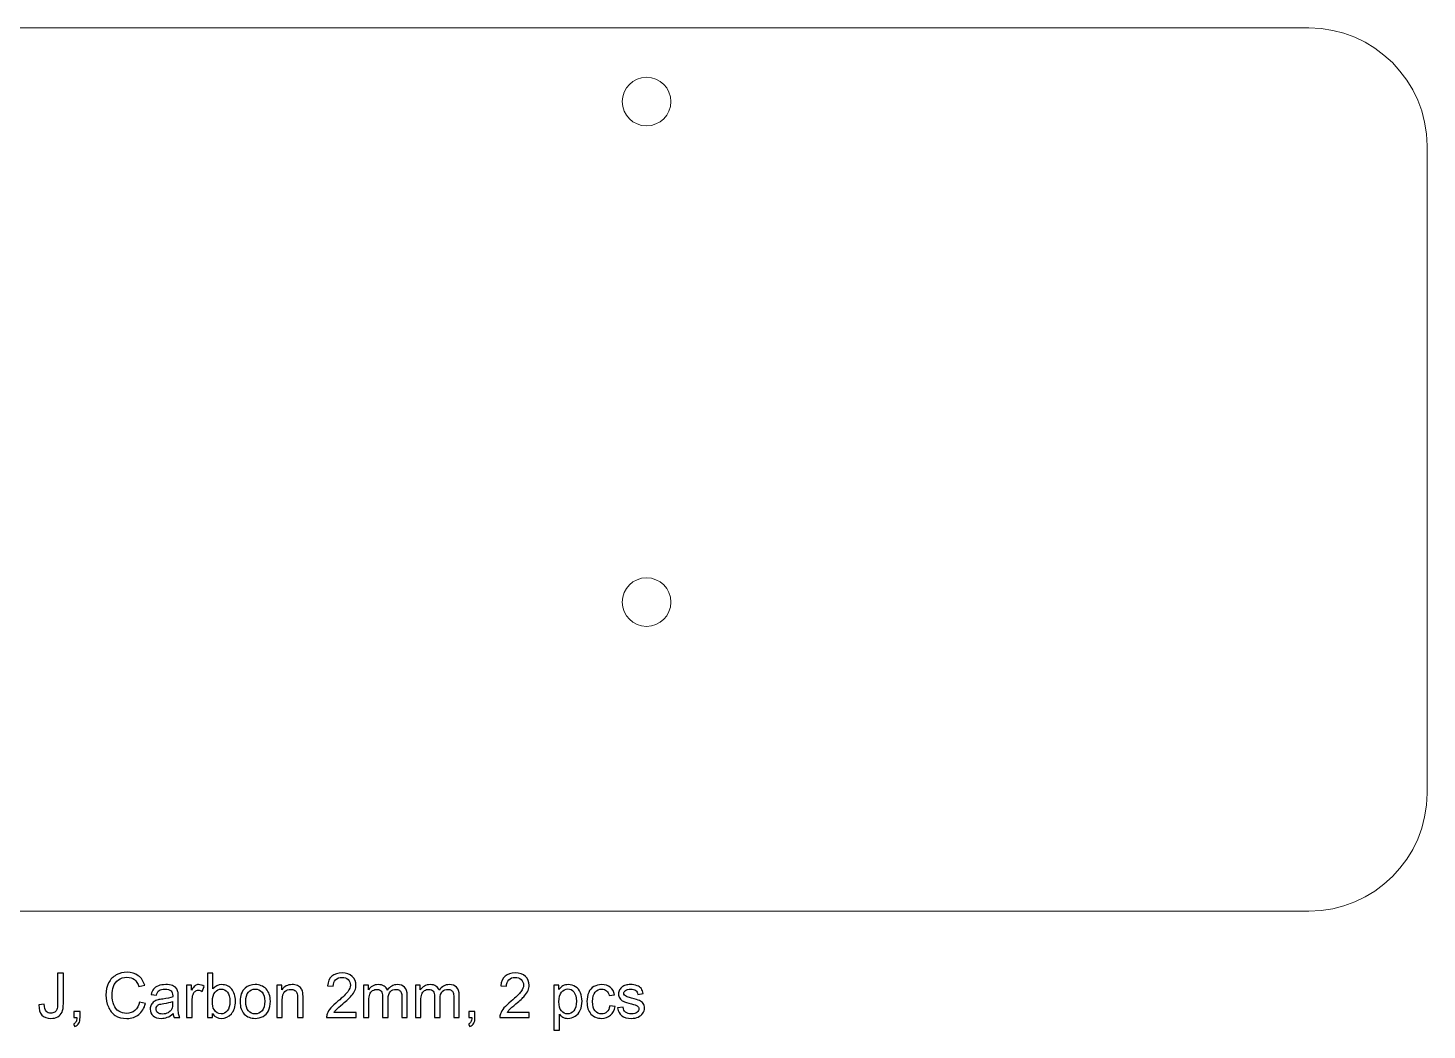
# Model space of a CAD drawing. Header units: millimetres. Extents: x -202 to 204, y -252 to 284.
# Drawn here: x 108.5 to 203.5, y 23.8 to 91.9 of the extents above; entities that cross this region are included whole.
import ezdxf

# ---------------------------------------------------------------- set-up
doc = ezdxf.new("R2010")
doc.units = ezdxf.units.MM
doc.header["$MEASUREMENT"] = 0
doc.layers.add('Layer 1', color=7, linetype='Continuous')

msp = doc.modelspace()

# ---------------------------------------------------------------- linework, layer by layer
at = {"layer": 'Layer 1', "color": 254, "lineweight": 20}
for points, knots in [([(23.5354, 39.8894), (23.5354, 39.8894), (23.5354, 83.8595), (23.5354, 83.8595), (23.5354, 83.8595), (23.5354, 88.2677), (27.142, 91.8745), (31.5504, 91.8745), (31.5504, 91.8745), (31.5504, 91.8745), (195.5204, 91.8745), (195.5204, 91.8745), (195.5204, 91.8745), (199.9288, 91.8745), (203.5354, 88.2677), (203.5354, 83.8595), (203.5354, 83.8595), (203.5354, 83.8595), (203.5354, 39.8894), (203.5354, 39.8894), (203.5354, 39.8894), (203.5354, 35.4812), (199.9288, 31.8745), (195.5204, 31.8745), (195.5204, 31.8745), (195.5204, 31.8745), (31.5504, 31.8745), (31.5504, 31.8745), (31.5504, 31.8745), (27.142, 31.8745), (23.5354, 35.4812), (23.5354, 39.8894)], [0, 0, 0, 0, 0.1111111, 0.1111111, 0.1111111, 0.1111111, 0.2222222, 0.2222222, 0.2222222, 0.2222222, 0.3333333, 0.3333333, 0.3333333, 0.3333333, 0.4444444, 0.4444444, 0.4444444, 0.4444444, 0.5555556, 0.5555556, 0.5555556, 0.5555556, 0.6666667, 0.6666667, 0.6666667, 0.6666667, 0.7777778, 0.7777778, 0.7777778, 0.7777778, 1, 1, 1, 1]), ([(150.5354, 88.5245), (151.4467, 88.5245), (152.1854, 87.7858), (152.1854, 86.8745), (152.1854, 86.8745), (152.1854, 85.9632), (151.4467, 85.2245), (150.5354, 85.2245), (150.5354, 85.2245), (149.6241, 85.2245), (148.8854, 85.9632), (148.8854, 86.8745), (148.8854, 86.8745), (148.8854, 87.7858), (149.6241, 88.5245), (150.5354, 88.5245)], [0, 0, 0, 0, 0.2, 0.2, 0.2, 0.2, 0.4, 0.4, 0.4, 0.4, 0.6, 0.6, 0.6, 0.6, 1, 1, 1, 1]), ([(150.5354, 54.5245), (151.4467, 54.5245), (152.1854, 53.7858), (152.1854, 52.8745), (152.1854, 52.8745), (152.1854, 51.9632), (151.4467, 51.2245), (150.5354, 51.2245), (150.5354, 51.2245), (149.6241, 51.2245), (148.8854, 51.9632), (148.8854, 52.8745), (148.8854, 52.8745), (148.8854, 53.7858), (149.6241, 54.5245), (150.5354, 54.5245)], [0, 0, 0, 0, 0.2, 0.2, 0.2, 0.2, 0.4, 0.4, 0.4, 0.4, 0.6, 0.6, 0.6, 0.6, 1, 1, 1, 1])]:
    msp.add_open_spline(points, degree=3, knots=knots, dxfattribs=at)
at = {"layer": 'Layer 1', "color": 242}
for points, knots in [([(109.2711, 25.5086), (109.2711, 25.5086), (109.633, 25.558), (109.633, 25.558), (109.633, 25.558), (109.6422, 25.3265), (109.6859, 25.1678), (109.7628, 25.0824), (109.7628, 25.0824), (109.8404, 24.997), (109.947, 24.9547), (110.0831, 24.9547), (110.0831, 24.9547), (110.184, 24.9547), (110.2708, 24.9773), (110.3435, 25.0239), (110.3435, 25.0239), (110.4169, 25.0697), (110.467, 25.1325), (110.4945, 25.2115), (110.4945, 25.2115), (110.522, 25.2913), (110.5361, 25.4175), (110.5361, 25.5911), (110.5361, 25.5911), (110.5361, 25.5911), (110.5361, 27.6788), (110.5361, 27.6788), (110.5361, 27.6788), (110.5361, 27.6788), (110.9369, 27.6788), (110.9369, 27.6788), (110.9369, 27.6788), (110.9369, 27.6788), (110.9369, 25.6137), (110.9369, 25.6137), (110.9369, 25.6137), (110.9369, 25.3604), (110.9065, 25.1636), (110.8451, 25.0246), (110.8451, 25.0246), (110.7838, 24.8856), (110.6864, 24.7797), (110.5538, 24.7064), (110.5538, 24.7064), (110.4204, 24.6337), (110.2645, 24.597), (110.0853, 24.597), (110.0853, 24.597), (109.8193, 24.597), (109.6161, 24.6732), (109.4743, 24.8263), (109.4743, 24.8263), (109.3331, 24.9794), (109.2654, 25.2066), (109.2711, 25.5086)], [0, 0, 0, 0, 0.0666667, 0.0666667, 0.0666667, 0.0666667, 0.1333333, 0.1333333, 0.1333333, 0.1333333, 0.2, 0.2, 0.2, 0.2, 0.2666667, 0.2666667, 0.2666667, 0.2666667, 0.3333333, 0.3333333, 0.3333333, 0.3333333, 0.4, 0.4, 0.4, 0.4, 0.4666667, 0.4666667, 0.4666667, 0.4666667, 0.5333333, 0.5333333, 0.5333333, 0.5333333, 0.6, 0.6, 0.6, 0.6, 0.6666667, 0.6666667, 0.6666667, 0.6666667, 0.7333333, 0.7333333, 0.7333333, 0.7333333, 0.8, 0.8, 0.8, 0.8, 0.8666667, 0.8666667, 0.8666667, 0.8666667, 1, 1, 1, 1]), ([(116.1066, 25.7111), (116.1066, 25.7111), (116.508, 25.6095), (116.508, 25.6095), (116.508, 25.6095), (116.4241, 25.2807), (116.2724, 25.0295), (116.0544, 24.8559), (116.0544, 24.8559), (115.8356, 24.6831), (115.5689, 24.597), (115.2529, 24.597), (115.2529, 24.597), (114.9262, 24.597), (114.6609, 24.6633), (114.4563, 24.796), (114.4563, 24.796), (114.2517, 24.9293), (114.0958, 25.1219), (113.9892, 25.3738), (113.9892, 25.3738), (113.8827, 25.6264), (113.8291, 25.8973), (113.8291, 26.1866), (113.8291, 26.1866), (113.8291, 26.502), (113.889, 26.7771), (114.0097, 27.0121), (114.0097, 27.0121), (114.1303, 27.247), (114.3018, 27.4255), (114.5247, 27.5476), (114.5247, 27.5476), (114.747, 27.6697), (114.9918, 27.7303), (115.2592, 27.7303), (115.2592, 27.7303), (115.5626, 27.7303), (115.8173, 27.6534), (116.024, 27.4989), (116.024, 27.4989), (116.2308, 27.3444), (116.3747, 27.1278), (116.4558, 26.8477), (116.4558, 26.8477), (116.4558, 26.8477), (116.0614, 26.7546), (116.0614, 26.7546), (116.0614, 26.7546), (115.9909, 26.9754), (115.8893, 27.1356), (115.7552, 27.2365), (115.7552, 27.2365), (115.6219, 27.3374), (115.4539, 27.3874), (115.2507, 27.3874), (115.2507, 27.3874), (115.0179, 27.3874), (114.8239, 27.3317), (114.6673, 27.2202), (114.6673, 27.2202), (114.5106, 27.108), (114.4006, 26.9585), (114.3378, 26.7701), (114.3378, 26.7701), (114.2743, 26.5824), (114.2425, 26.3884), (114.2425, 26.1887), (114.2425, 26.1887), (114.2425, 25.9305), (114.2799, 25.7061), (114.3547, 25.5135), (114.3547, 25.5135), (114.4302, 25.3216), (114.5466, 25.1777), (114.7054, 25.0824), (114.7054, 25.0824), (114.8641, 24.9872), (115.0356, 24.9399), (115.2204, 24.9399), (115.2204, 24.9399), (115.4448, 24.9399), (115.6346, 25.0048), (115.7905, 25.1339), (115.7905, 25.1339), (115.9464, 25.2637), (116.0515, 25.4564), (116.1066, 25.7111)], [0, 0, 0, 0, 0.0434783, 0.0434783, 0.0434783, 0.0434783, 0.0869565, 0.0869565, 0.0869565, 0.0869565, 0.1304348, 0.1304348, 0.1304348, 0.1304348, 0.173913, 0.173913, 0.173913, 0.173913, 0.2173913, 0.2173913, 0.2173913, 0.2173913, 0.2608696, 0.2608696, 0.2608696, 0.2608696, 0.3043478, 0.3043478, 0.3043478, 0.3043478, 0.3478261, 0.3478261, 0.3478261, 0.3478261, 0.3913043, 0.3913043, 0.3913043, 0.3913043, 0.4347826, 0.4347826, 0.4347826, 0.4347826, 0.4782609, 0.4782609, 0.4782609, 0.4782609, 0.5217391, 0.5217391, 0.5217391, 0.5217391, 0.5652174, 0.5652174, 0.5652174, 0.5652174, 0.6086957, 0.6086957, 0.6086957, 0.6086957, 0.6521739, 0.6521739, 0.6521739, 0.6521739, 0.6956522, 0.6956522, 0.6956522, 0.6956522, 0.7391304, 0.7391304, 0.7391304, 0.7391304, 0.7826087, 0.7826087, 0.7826087, 0.7826087, 0.826087, 0.826087, 0.826087, 0.826087, 0.8695652, 0.8695652, 0.8695652, 0.8695652, 0.9130435, 0.9130435, 0.9130435, 0.9130435, 1, 1, 1, 1]), ([(121.0616, 24.6485), (121.0616, 24.6485), (120.7166, 24.6485), (120.7166, 24.6485), (120.7166, 24.6485), (120.7166, 24.6485), (120.7166, 27.6788), (120.7166, 27.6788), (120.7166, 27.6788), (120.7166, 27.6788), (121.0884, 27.6788), (121.0884, 27.6788), (121.0884, 27.6788), (121.0884, 27.6788), (121.0884, 26.5979), (121.0884, 26.5979), (121.0884, 26.5979), (121.2457, 26.7948), (121.4461, 26.8936), (121.6895, 26.8936), (121.6895, 26.8936), (121.825, 26.8936), (121.9527, 26.866), (122.0734, 26.8117), (122.0734, 26.8117), (122.194, 26.7574), (122.2928, 26.6805), (122.3711, 26.5824), (122.3711, 26.5824), (122.4487, 26.4836), (122.5101, 26.3651), (122.5538, 26.2254), (122.5538, 26.2254), (122.5983, 26.0864), (122.6202, 25.9375), (122.6202, 25.7795), (122.6202, 25.7795), (122.6202, 25.4027), (122.527, 25.112), (122.3408, 24.9067), (122.3408, 24.9067), (122.1552, 24.7014), (121.9315, 24.5991), (121.6712, 24.5991), (121.6712, 24.5991), (121.4123, 24.5991), (121.2091, 24.7071), (121.0616, 24.9237), (121.0616, 24.9237), (121.0616, 24.9237), (121.0616, 24.6485), (121.0616, 24.6485)], [0, 0, 0, 0, 0.0714286, 0.0714286, 0.0714286, 0.0714286, 0.1428571, 0.1428571, 0.1428571, 0.1428571, 0.2142857, 0.2142857, 0.2142857, 0.2142857, 0.2857143, 0.2857143, 0.2857143, 0.2857143, 0.3571429, 0.3571429, 0.3571429, 0.3571429, 0.4285714, 0.4285714, 0.4285714, 0.4285714, 0.5, 0.5, 0.5, 0.5, 0.5714286, 0.5714286, 0.5714286, 0.5714286, 0.6428571, 0.6428571, 0.6428571, 0.6428571, 0.7142857, 0.7142857, 0.7142857, 0.7142857, 0.7857143, 0.7857143, 0.7857143, 0.7857143, 0.8571429, 0.8571429, 0.8571429, 0.8571429, 1, 1, 1, 1]), ([(130.8102, 25.0062), (130.8102, 25.0062), (130.8102, 24.6485), (130.8102, 24.6485), (130.8102, 24.6485), (130.8102, 24.6485), (128.8071, 24.6485), (128.8071, 24.6485), (128.8071, 24.6485), (128.8043, 24.7381), (128.8184, 24.8242), (128.8501, 24.9067), (128.8501, 24.9067), (128.9009, 25.0436), (128.9828, 25.1777), (129.095, 25.3103), (129.095, 25.3103), (129.2079, 25.4422), (129.3701, 25.5953), (129.5818, 25.7689), (129.5818, 25.7689), (129.9113, 26.0391), (130.1342, 26.2529), (130.25, 26.411), (130.25, 26.411), (130.3657, 26.5683), (130.4235, 26.7179), (130.4235, 26.8583), (130.4235, 26.8583), (130.4235, 27.0057), (130.3706, 27.1299), (130.2655, 27.2315), (130.2655, 27.2315), (130.1596, 27.3324), (130.0221, 27.3832), (129.8527, 27.3832), (129.8527, 27.3832), (129.6735, 27.3832), (129.5303, 27.3296), (129.4231, 27.2216), (129.4231, 27.2216), (129.3151, 27.1144), (129.2608, 26.9655), (129.2594, 26.7757), (129.2594, 26.7757), (129.2594, 26.7757), (128.877, 26.8145), (128.877, 26.8145), (128.877, 26.8145), (128.9031, 27.1003), (129.0018, 27.3176), (129.1726, 27.4672), (129.1726, 27.4672), (129.3433, 27.6167), (129.5733, 27.6915), (129.8612, 27.6915), (129.8612, 27.6915), (130.1519, 27.6915), (130.3819, 27.6104), (130.5512, 27.4495), (130.5512, 27.4495), (130.7213, 27.288), (130.8059, 27.0883), (130.8059, 26.8498), (130.8059, 26.8498), (130.8059, 26.7285), (130.7812, 26.6092), (130.7311, 26.4921), (130.7311, 26.4921), (130.6818, 26.375), (130.5992, 26.2515), (130.4842, 26.1224), (130.4842, 26.1224), (130.3692, 25.9926), (130.178, 25.8148), (129.9106, 25.589), (129.9106, 25.589), (129.6876, 25.4013), (129.5444, 25.2743), (129.4809, 25.2073), (129.4809, 25.2073), (129.4174, 25.141), (129.3652, 25.0739), (129.3236, 25.0062), (129.3236, 25.0062), (129.3236, 25.0062), (130.8102, 25.0062), (130.8102, 25.0062)], [0, 0, 0, 0, 0.0434783, 0.0434783, 0.0434783, 0.0434783, 0.0869565, 0.0869565, 0.0869565, 0.0869565, 0.1304348, 0.1304348, 0.1304348, 0.1304348, 0.173913, 0.173913, 0.173913, 0.173913, 0.2173913, 0.2173913, 0.2173913, 0.2173913, 0.2608696, 0.2608696, 0.2608696, 0.2608696, 0.3043478, 0.3043478, 0.3043478, 0.3043478, 0.3478261, 0.3478261, 0.3478261, 0.3478261, 0.3913043, 0.3913043, 0.3913043, 0.3913043, 0.4347826, 0.4347826, 0.4347826, 0.4347826, 0.4782609, 0.4782609, 0.4782609, 0.4782609, 0.5217391, 0.5217391, 0.5217391, 0.5217391, 0.5652174, 0.5652174, 0.5652174, 0.5652174, 0.6086957, 0.6086957, 0.6086957, 0.6086957, 0.6521739, 0.6521739, 0.6521739, 0.6521739, 0.6956522, 0.6956522, 0.6956522, 0.6956522, 0.7391304, 0.7391304, 0.7391304, 0.7391304, 0.7826087, 0.7826087, 0.7826087, 0.7826087, 0.826087, 0.826087, 0.826087, 0.826087, 0.8695652, 0.8695652, 0.8695652, 0.8695652, 0.9130435, 0.9130435, 0.9130435, 0.9130435, 1, 1, 1, 1]), ([(142.5696, 25.0062), (142.5696, 25.0062), (142.5696, 24.6485), (142.5696, 24.6485), (142.5696, 24.6485), (142.5696, 24.6485), (140.5665, 24.6485), (140.5665, 24.6485), (140.5665, 24.6485), (140.5637, 24.7381), (140.5778, 24.8242), (140.6095, 24.9067), (140.6095, 24.9067), (140.6603, 25.0436), (140.7422, 25.1777), (140.8544, 25.3103), (140.8544, 25.3103), (140.9673, 25.4422), (141.1295, 25.5953), (141.3412, 25.7689), (141.3412, 25.7689), (141.6707, 26.0391), (141.8936, 26.2529), (142.0094, 26.411), (142.0094, 26.411), (142.1251, 26.5683), (142.1829, 26.7179), (142.1829, 26.8583), (142.1829, 26.8583), (142.1829, 27.0057), (142.13, 27.1299), (142.0249, 27.2315), (142.0249, 27.2315), (141.919, 27.3324), (141.7815, 27.3832), (141.6121, 27.3832), (141.6121, 27.3832), (141.4329, 27.3832), (141.2897, 27.3296), (141.1825, 27.2216), (141.1825, 27.2216), (141.0745, 27.1144), (141.0202, 26.9655), (141.0188, 26.7757), (141.0188, 26.7757), (141.0188, 26.7757), (140.6364, 26.8145), (140.6364, 26.8145), (140.6364, 26.8145), (140.6625, 27.1003), (140.7612, 27.3176), (140.932, 27.4672), (140.932, 27.4672), (141.1027, 27.6167), (141.3327, 27.6915), (141.6206, 27.6915), (141.6206, 27.6915), (141.9113, 27.6915), (142.1413, 27.6104), (142.3106, 27.4495), (142.3106, 27.4495), (142.4807, 27.288), (142.5653, 27.0883), (142.5653, 26.8498), (142.5653, 26.8498), (142.5653, 26.7285), (142.5406, 26.6092), (142.4905, 26.4921), (142.4905, 26.4921), (142.4412, 26.375), (142.3586, 26.2515), (142.2436, 26.1224), (142.2436, 26.1224), (142.1286, 25.9926), (141.9374, 25.8148), (141.67, 25.589), (141.67, 25.589), (141.447, 25.4013), (141.3038, 25.2743), (141.2403, 25.2073), (141.2403, 25.2073), (141.1768, 25.141), (141.1246, 25.0739), (141.083, 25.0062), (141.083, 25.0062), (141.083, 25.0062), (142.5696, 25.0062), (142.5696, 25.0062)], [0, 0, 0, 0, 0.0434783, 0.0434783, 0.0434783, 0.0434783, 0.0869565, 0.0869565, 0.0869565, 0.0869565, 0.1304348, 0.1304348, 0.1304348, 0.1304348, 0.173913, 0.173913, 0.173913, 0.173913, 0.2173913, 0.2173913, 0.2173913, 0.2173913, 0.2608696, 0.2608696, 0.2608696, 0.2608696, 0.3043478, 0.3043478, 0.3043478, 0.3043478, 0.3478261, 0.3478261, 0.3478261, 0.3478261, 0.3913043, 0.3913043, 0.3913043, 0.3913043, 0.4347826, 0.4347826, 0.4347826, 0.4347826, 0.4782609, 0.4782609, 0.4782609, 0.4782609, 0.5217391, 0.5217391, 0.5217391, 0.5217391, 0.5652174, 0.5652174, 0.5652174, 0.5652174, 0.6086957, 0.6086957, 0.6086957, 0.6086957, 0.6521739, 0.6521739, 0.6521739, 0.6521739, 0.6956522, 0.6956522, 0.6956522, 0.6956522, 0.7391304, 0.7391304, 0.7391304, 0.7391304, 0.7826087, 0.7826087, 0.7826087, 0.7826087, 0.826087, 0.826087, 0.826087, 0.826087, 0.8695652, 0.8695652, 0.8695652, 0.8695652, 0.9130435, 0.9130435, 0.9130435, 0.9130435, 1, 1, 1, 1]), ([(118.3869, 24.9194), (118.2486, 24.8023), (118.1159, 24.7198), (117.9889, 24.6711), (117.9889, 24.6711), (117.8612, 24.6231), (117.7244, 24.5991), (117.5783, 24.5991), (117.5783, 24.5991), (117.337, 24.5991), (117.1522, 24.6577), (117.0223, 24.7755), (117.0223, 24.7755), (116.8932, 24.8933), (116.8283, 25.0443), (116.8283, 25.2271), (116.8283, 25.2271), (116.8283, 25.335), (116.8523, 25.4331), (116.9017, 25.522), (116.9017, 25.522), (116.9504, 25.6109), (117.0146, 25.6821), (117.0936, 25.7358), (117.0936, 25.7358), (117.1733, 25.7894), (117.2622, 25.8303), (117.3617, 25.8578), (117.3617, 25.8578), (117.4344, 25.8769), (117.5444, 25.8959), (117.6919, 25.9136), (117.6919, 25.9136), (117.9925, 25.9495), (118.214, 25.9919), (118.3558, 26.042), (118.3558, 26.042), (118.3572, 26.0928), (118.3579, 26.1252), (118.3579, 26.1386), (118.3579, 26.1386), (118.3579, 26.2903), (118.3227, 26.3976), (118.2521, 26.4589), (118.2521, 26.4589), (118.1576, 26.5436), (118.0157, 26.5852), (117.8288, 26.5852), (117.8288, 26.5852), (117.6538, 26.5852), (117.5247, 26.5549), (117.4407, 26.4935), (117.4407, 26.4935), (117.3575, 26.4321), (117.2961, 26.3235), (117.2559, 26.1675), (117.2559, 26.1675), (117.2559, 26.1675), (116.8925, 26.2176), (116.8925, 26.2176), (116.8925, 26.2176), (116.9257, 26.3729), (116.98, 26.4992), (117.0555, 26.5944), (117.0555, 26.5944), (117.131, 26.6904), (117.2411, 26.7644), (117.3843, 26.8159), (117.3843, 26.8159), (117.5275, 26.8675), (117.6933, 26.8936), (117.8824, 26.8936), (117.8824, 26.8936), (118.0701, 26.8936), (118.2218, 26.871), (118.3389, 26.8272), (118.3389, 26.8272), (118.456, 26.7828), (118.5421, 26.7278), (118.5978, 26.6607), (118.5978, 26.6607), (118.6529, 26.5937), (118.691, 26.5097), (118.7135, 26.4074), (118.7135, 26.4074), (118.7255, 26.3439), (118.7319, 26.2296), (118.7319, 26.0645), (118.7319, 26.0645), (118.7319, 26.0645), (118.7319, 25.5685), (118.7319, 25.5685), (118.7319, 25.5685), (118.7319, 25.2221), (118.7396, 25.0034), (118.7559, 24.9124), (118.7559, 24.9124), (118.7714, 24.8207), (118.8031, 24.7325), (118.8497, 24.6485), (118.8497, 24.6485), (118.8497, 24.6485), (118.4609, 24.6485), (118.4609, 24.6485), (118.4609, 24.6485), (118.4228, 24.7254), (118.3974, 24.8157), (118.3869, 24.9194)], [0, 0, 0, 0, 0.0357143, 0.0357143, 0.0357143, 0.0357143, 0.0714286, 0.0714286, 0.0714286, 0.0714286, 0.1071429, 0.1071429, 0.1071429, 0.1071429, 0.1428571, 0.1428571, 0.1428571, 0.1428571, 0.1785714, 0.1785714, 0.1785714, 0.1785714, 0.2142857, 0.2142857, 0.2142857, 0.2142857, 0.25, 0.25, 0.25, 0.25, 0.2857143, 0.2857143, 0.2857143, 0.2857143, 0.3214286, 0.3214286, 0.3214286, 0.3214286, 0.3571429, 0.3571429, 0.3571429, 0.3571429, 0.3928571, 0.3928571, 0.3928571, 0.3928571, 0.4285714, 0.4285714, 0.4285714, 0.4285714, 0.4642857, 0.4642857, 0.4642857, 0.4642857, 0.5, 0.5, 0.5, 0.5, 0.5357143, 0.5357143, 0.5357143, 0.5357143, 0.5714286, 0.5714286, 0.5714286, 0.5714286, 0.6071429, 0.6071429, 0.6071429, 0.6071429, 0.6428571, 0.6428571, 0.6428571, 0.6428571, 0.6785714, 0.6785714, 0.6785714, 0.6785714, 0.7142857, 0.7142857, 0.7142857, 0.7142857, 0.75, 0.75, 0.75, 0.75, 0.7857143, 0.7857143, 0.7857143, 0.7857143, 0.8214286, 0.8214286, 0.8214286, 0.8214286, 0.8571429, 0.8571429, 0.8571429, 0.8571429, 0.8928571, 0.8928571, 0.8928571, 0.8928571, 0.9285714, 0.9285714, 0.9285714, 0.9285714, 1, 1, 1, 1]), ([(119.3048, 24.6485), (119.3048, 24.6485), (119.3048, 26.8435), (119.3048, 26.8435), (119.3048, 26.8435), (119.3048, 26.8435), (119.6392, 26.8435), (119.6392, 26.8435), (119.6392, 26.8435), (119.6392, 26.8435), (119.6392, 26.5112), (119.6392, 26.5112), (119.6392, 26.5112), (119.7246, 26.6664), (119.8036, 26.7694), (119.8763, 26.8188), (119.8763, 26.8188), (119.9482, 26.8682), (120.028, 26.8936), (120.1147, 26.8936), (120.1147, 26.8936), (120.2403, 26.8936), (120.3673, 26.8533), (120.4971, 26.7736), (120.4971, 26.7736), (120.4971, 26.7736), (120.3687, 26.4279), (120.3687, 26.4279), (120.3687, 26.4279), (120.2784, 26.4822), (120.1874, 26.509), (120.0964, 26.509), (120.0964, 26.509), (120.0145, 26.509), (119.9419, 26.4843), (119.877, 26.4357), (119.877, 26.4357), (119.8121, 26.3863), (119.7662, 26.3185), (119.7387, 26.2318), (119.7387, 26.2318), (119.6971, 26.0998), (119.6766, 25.9552), (119.6766, 25.7978), (119.6766, 25.7978), (119.6766, 25.7978), (119.6766, 24.6485), (119.6766, 24.6485), (119.6766, 24.6485), (119.6766, 24.6485), (119.3048, 24.6485), (119.3048, 24.6485)], [0, 0, 0, 0, 0.0714286, 0.0714286, 0.0714286, 0.0714286, 0.1428571, 0.1428571, 0.1428571, 0.1428571, 0.2142857, 0.2142857, 0.2142857, 0.2142857, 0.2857143, 0.2857143, 0.2857143, 0.2857143, 0.3571429, 0.3571429, 0.3571429, 0.3571429, 0.4285714, 0.4285714, 0.4285714, 0.4285714, 0.5, 0.5, 0.5, 0.5, 0.5714286, 0.5714286, 0.5714286, 0.5714286, 0.6428571, 0.6428571, 0.6428571, 0.6428571, 0.7142857, 0.7142857, 0.7142857, 0.7142857, 0.7857143, 0.7857143, 0.7857143, 0.7857143, 0.8571429, 0.8571429, 0.8571429, 0.8571429, 1, 1, 1, 1]), ([(122.9341, 25.7463), (122.9341, 26.1527), (123.047, 26.454), (123.2735, 26.6494), (123.2735, 26.6494), (123.4619, 26.8117), (123.6919, 26.8936), (123.9635, 26.8936), (123.9635, 26.8936), (124.2655, 26.8936), (124.5124, 26.7948), (124.7036, 26.5965), (124.7036, 26.5965), (124.8955, 26.399), (124.9908, 26.1259), (124.9908, 25.7774), (124.9908, 25.7774), (124.9908, 25.4945), (124.9484, 25.2722), (124.8638, 25.1106), (124.8638, 25.1106), (124.7791, 24.9484), (124.6556, 24.8228), (124.4941, 24.7332), (124.4941, 24.7332), (124.3318, 24.6436), (124.1554, 24.5991), (123.9635, 24.5991), (123.9635, 24.5991), (123.6566, 24.5991), (123.4082, 24.6972), (123.2184, 24.8947), (123.2184, 24.8947), (123.0286, 25.0916), (122.9341, 25.3752), (122.9341, 25.7463)], [0, 0, 0, 0, 0.1, 0.1, 0.1, 0.1, 0.2, 0.2, 0.2, 0.2, 0.3, 0.3, 0.3, 0.3, 0.4, 0.4, 0.4, 0.4, 0.5, 0.5, 0.5, 0.5, 0.6, 0.6, 0.6, 0.6, 0.7, 0.7, 0.7, 0.7, 0.8, 0.8, 0.8, 0.8, 1, 1, 1, 1]), ([(125.4275, 24.6485), (125.4275, 24.6485), (125.4275, 26.8435), (125.4275, 26.8435), (125.4275, 26.8435), (125.4275, 26.8435), (125.7619, 26.8435), (125.7619, 26.8435), (125.7619, 26.8435), (125.7619, 26.8435), (125.7619, 26.5316), (125.7619, 26.5316), (125.7619, 26.5316), (125.9235, 26.7729), (126.1563, 26.8936), (126.4604, 26.8936), (126.4604, 26.8936), (126.5931, 26.8936), (126.7144, 26.8696), (126.8252, 26.8223), (126.8252, 26.8223), (126.9367, 26.7743), (127.0192, 26.7122), (127.0743, 26.6346), (127.0743, 26.6346), (127.13, 26.5577), (127.1681, 26.466), (127.1907, 26.3602), (127.1907, 26.3602), (127.2041, 26.291), (127.2111, 26.1704), (127.2111, 25.9982), (127.2111, 25.9982), (127.2111, 25.9982), (127.2111, 24.6485), (127.2111, 24.6485), (127.2111, 24.6485), (127.2111, 24.6485), (126.8386, 24.6485), (126.8386, 24.6485), (126.8386, 24.6485), (126.8386, 24.6485), (126.8386, 25.9841), (126.8386, 25.9841), (126.8386, 25.9841), (126.8386, 26.1351), (126.8245, 26.2487), (126.7956, 26.3242), (126.7956, 26.3242), (126.7666, 26.399), (126.7151, 26.4589), (126.6417, 26.5034), (126.6417, 26.5034), (126.5677, 26.5485), (126.4816, 26.5711), (126.3821, 26.5711), (126.3821, 26.5711), (126.2234, 26.5711), (126.0872, 26.5203), (125.9715, 26.4201), (125.9715, 26.4201), (125.8565, 26.3192), (125.7993, 26.1287), (125.7993, 25.8472), (125.7993, 25.8472), (125.7993, 25.8472), (125.7993, 24.6485), (125.7993, 24.6485), (125.7993, 24.6485), (125.7993, 24.6485), (125.4275, 24.6485), (125.4275, 24.6485)], [0, 0, 0, 0, 0.0526316, 0.0526316, 0.0526316, 0.0526316, 0.1052632, 0.1052632, 0.1052632, 0.1052632, 0.1578947, 0.1578947, 0.1578947, 0.1578947, 0.2105263, 0.2105263, 0.2105263, 0.2105263, 0.2631579, 0.2631579, 0.2631579, 0.2631579, 0.3157895, 0.3157895, 0.3157895, 0.3157895, 0.3684211, 0.3684211, 0.3684211, 0.3684211, 0.4210526, 0.4210526, 0.4210526, 0.4210526, 0.4736842, 0.4736842, 0.4736842, 0.4736842, 0.5263158, 0.5263158, 0.5263158, 0.5263158, 0.5789474, 0.5789474, 0.5789474, 0.5789474, 0.6315789, 0.6315789, 0.6315789, 0.6315789, 0.6842105, 0.6842105, 0.6842105, 0.6842105, 0.7368421, 0.7368421, 0.7368421, 0.7368421, 0.7894737, 0.7894737, 0.7894737, 0.7894737, 0.8421053, 0.8421053, 0.8421053, 0.8421053, 0.8947368, 0.8947368, 0.8947368, 0.8947368, 1, 1, 1, 1]), ([(131.3125, 24.6485), (131.3125, 24.6485), (131.3125, 26.8435), (131.3125, 26.8435), (131.3125, 26.8435), (131.3125, 26.8435), (131.6448, 26.8435), (131.6448, 26.8435), (131.6448, 26.8435), (131.6448, 26.8435), (131.6448, 26.5358), (131.6448, 26.5358), (131.6448, 26.5358), (131.714, 26.6431), (131.8057, 26.7299), (131.92, 26.7948), (131.92, 26.7948), (132.0343, 26.8604), (132.1648, 26.8936), (132.3109, 26.8936), (132.3109, 26.8936), (132.4731, 26.8936), (132.6065, 26.8597), (132.7102, 26.792), (132.7102, 26.792), (132.8146, 26.7242), (132.888, 26.6304), (132.9303, 26.509), (132.9303, 26.509), (133.1046, 26.7652), (133.3304, 26.8936), (133.6084, 26.8936), (133.6084, 26.8936), (133.8264, 26.8936), (133.9936, 26.8329), (134.1107, 26.7122), (134.1107, 26.7122), (134.2278, 26.5916), (134.2864, 26.406), (134.2864, 26.1556), (134.2864, 26.1556), (134.2864, 26.1556), (134.2864, 24.6485), (134.2864, 24.6485), (134.2864, 24.6485), (134.2864, 24.6485), (133.9167, 24.6485), (133.9167, 24.6485), (133.9167, 24.6485), (133.9167, 24.6485), (133.9167, 26.0314), (133.9167, 26.0314), (133.9167, 26.0314), (133.9167, 26.1802), (133.9047, 26.2875), (133.8807, 26.3531), (133.8807, 26.3531), (133.856, 26.418), (133.8123, 26.4709), (133.7495, 26.5112), (133.7495, 26.5112), (133.686, 26.5507), (133.6112, 26.5711), (133.5258, 26.5711), (133.5258, 26.5711), (133.3713, 26.5711), (133.2436, 26.5196), (133.1413, 26.4166), (133.1413, 26.4166), (133.0397, 26.3143), (132.9882, 26.1499), (132.9882, 25.9241), (132.9882, 25.9241), (132.9882, 25.9241), (132.9882, 24.6485), (132.9882, 24.6485), (132.9882, 24.6485), (132.9882, 24.6485), (132.6164, 24.6485), (132.6164, 24.6485), (132.6164, 24.6485), (132.6164, 24.6485), (132.6164, 26.0744), (132.6164, 26.0744), (132.6164, 26.0744), (132.6164, 26.2402), (132.586, 26.3644), (132.5253, 26.4469), (132.5253, 26.4469), (132.4647, 26.5295), (132.3659, 26.5711), (132.2276, 26.5711), (132.2276, 26.5711), (132.1232, 26.5711), (132.0265, 26.5436), (131.9376, 26.4879), (131.9376, 26.4879), (131.8487, 26.4328), (131.7838, 26.3524), (131.7443, 26.2466), (131.7443, 26.2466), (131.7041, 26.14), (131.6843, 25.9869), (131.6843, 25.7873), (131.6843, 25.7873), (131.6843, 25.7873), (131.6843, 24.6485), (131.6843, 24.6485), (131.6843, 24.6485), (131.6843, 24.6485), (131.3125, 24.6485), (131.3125, 24.6485)], [0, 0, 0, 0, 0.0344828, 0.0344828, 0.0344828, 0.0344828, 0.0689655, 0.0689655, 0.0689655, 0.0689655, 0.1034483, 0.1034483, 0.1034483, 0.1034483, 0.137931, 0.137931, 0.137931, 0.137931, 0.1724138, 0.1724138, 0.1724138, 0.1724138, 0.2068966, 0.2068966, 0.2068966, 0.2068966, 0.2413793, 0.2413793, 0.2413793, 0.2413793, 0.2758621, 0.2758621, 0.2758621, 0.2758621, 0.3103448, 0.3103448, 0.3103448, 0.3103448, 0.3448276, 0.3448276, 0.3448276, 0.3448276, 0.3793103, 0.3793103, 0.3793103, 0.3793103, 0.4137931, 0.4137931, 0.4137931, 0.4137931, 0.4482759, 0.4482759, 0.4482759, 0.4482759, 0.4827586, 0.4827586, 0.4827586, 0.4827586, 0.5172414, 0.5172414, 0.5172414, 0.5172414, 0.5517241, 0.5517241, 0.5517241, 0.5517241, 0.5862069, 0.5862069, 0.5862069, 0.5862069, 0.6206897, 0.6206897, 0.6206897, 0.6206897, 0.6551724, 0.6551724, 0.6551724, 0.6551724, 0.6896552, 0.6896552, 0.6896552, 0.6896552, 0.7241379, 0.7241379, 0.7241379, 0.7241379, 0.7586207, 0.7586207, 0.7586207, 0.7586207, 0.7931034, 0.7931034, 0.7931034, 0.7931034, 0.8275862, 0.8275862, 0.8275862, 0.8275862, 0.862069, 0.862069, 0.862069, 0.862069, 0.8965517, 0.8965517, 0.8965517, 0.8965517, 0.9310345, 0.9310345, 0.9310345, 0.9310345, 1, 1, 1, 1]), ([(134.8388, 24.6485), (134.8388, 24.6485), (134.8388, 26.8435), (134.8388, 26.8435), (134.8388, 26.8435), (134.8388, 26.8435), (135.1711, 26.8435), (135.1711, 26.8435), (135.1711, 26.8435), (135.1711, 26.8435), (135.1711, 26.5358), (135.1711, 26.5358), (135.1711, 26.5358), (135.2403, 26.6431), (135.332, 26.7299), (135.4463, 26.7948), (135.4463, 26.7948), (135.5606, 26.8604), (135.6911, 26.8936), (135.8372, 26.8936), (135.8372, 26.8936), (135.9994, 26.8936), (136.1328, 26.8597), (136.2365, 26.792), (136.2365, 26.792), (136.3409, 26.7242), (136.4143, 26.6304), (136.4566, 26.509), (136.4566, 26.509), (136.6309, 26.7652), (136.8567, 26.8936), (137.1347, 26.8936), (137.1347, 26.8936), (137.3527, 26.8936), (137.5199, 26.8329), (137.637, 26.7122), (137.637, 26.7122), (137.7541, 26.5916), (137.8127, 26.406), (137.8127, 26.1556), (137.8127, 26.1556), (137.8127, 26.1556), (137.8127, 24.6485), (137.8127, 24.6485), (137.8127, 24.6485), (137.8127, 24.6485), (137.443, 24.6485), (137.443, 24.6485), (137.443, 24.6485), (137.443, 24.6485), (137.443, 26.0314), (137.443, 26.0314), (137.443, 26.0314), (137.443, 26.1802), (137.431, 26.2875), (137.407, 26.3531), (137.407, 26.3531), (137.3823, 26.418), (137.3386, 26.4709), (137.2758, 26.5112), (137.2758, 26.5112), (137.2123, 26.5507), (137.1375, 26.5711), (137.0521, 26.5711), (137.0521, 26.5711), (136.8976, 26.5711), (136.7699, 26.5196), (136.6676, 26.4166), (136.6676, 26.4166), (136.566, 26.3143), (136.5145, 26.1499), (136.5145, 25.9241), (136.5145, 25.9241), (136.5145, 25.9241), (136.5145, 24.6485), (136.5145, 24.6485), (136.5145, 24.6485), (136.5145, 24.6485), (136.1427, 24.6485), (136.1427, 24.6485), (136.1427, 24.6485), (136.1427, 24.6485), (136.1427, 26.0744), (136.1427, 26.0744), (136.1427, 26.0744), (136.1427, 26.2402), (136.1123, 26.3644), (136.0516, 26.4469), (136.0516, 26.4469), (135.991, 26.5295), (135.8922, 26.5711), (135.7539, 26.5711), (135.7539, 26.5711), (135.6495, 26.5711), (135.5528, 26.5436), (135.4639, 26.4879), (135.4639, 26.4879), (135.375, 26.4328), (135.3101, 26.3524), (135.2706, 26.2466), (135.2706, 26.2466), (135.2304, 26.14), (135.2106, 25.9869), (135.2106, 25.7873), (135.2106, 25.7873), (135.2106, 25.7873), (135.2106, 24.6485), (135.2106, 24.6485), (135.2106, 24.6485), (135.2106, 24.6485), (134.8388, 24.6485), (134.8388, 24.6485)], [0, 0, 0, 0, 0.0344828, 0.0344828, 0.0344828, 0.0344828, 0.0689655, 0.0689655, 0.0689655, 0.0689655, 0.1034483, 0.1034483, 0.1034483, 0.1034483, 0.137931, 0.137931, 0.137931, 0.137931, 0.1724138, 0.1724138, 0.1724138, 0.1724138, 0.2068966, 0.2068966, 0.2068966, 0.2068966, 0.2413793, 0.2413793, 0.2413793, 0.2413793, 0.2758621, 0.2758621, 0.2758621, 0.2758621, 0.3103448, 0.3103448, 0.3103448, 0.3103448, 0.3448276, 0.3448276, 0.3448276, 0.3448276, 0.3793103, 0.3793103, 0.3793103, 0.3793103, 0.4137931, 0.4137931, 0.4137931, 0.4137931, 0.4482759, 0.4482759, 0.4482759, 0.4482759, 0.4827586, 0.4827586, 0.4827586, 0.4827586, 0.5172414, 0.5172414, 0.5172414, 0.5172414, 0.5517241, 0.5517241, 0.5517241, 0.5517241, 0.5862069, 0.5862069, 0.5862069, 0.5862069, 0.6206897, 0.6206897, 0.6206897, 0.6206897, 0.6551724, 0.6551724, 0.6551724, 0.6551724, 0.6896552, 0.6896552, 0.6896552, 0.6896552, 0.7241379, 0.7241379, 0.7241379, 0.7241379, 0.7586207, 0.7586207, 0.7586207, 0.7586207, 0.7931034, 0.7931034, 0.7931034, 0.7931034, 0.8275862, 0.8275862, 0.8275862, 0.8275862, 0.862069, 0.862069, 0.862069, 0.862069, 0.8965517, 0.8965517, 0.8965517, 0.8965517, 0.9310345, 0.9310345, 0.9310345, 0.9310345, 1, 1, 1, 1]), ([(144.2481, 23.8075), (144.2481, 23.8075), (144.2481, 26.8435), (144.2481, 26.8435), (144.2481, 26.8435), (144.2481, 26.8435), (144.5868, 26.8435), (144.5868, 26.8435), (144.5868, 26.8435), (144.5868, 26.8435), (144.5868, 26.5584), (144.5868, 26.5584), (144.5868, 26.5584), (144.6665, 26.6699), (144.7568, 26.7539), (144.8577, 26.8096), (144.8577, 26.8096), (144.9579, 26.8653), (145.0799, 26.8936), (145.2232, 26.8936), (145.2232, 26.8936), (145.4108, 26.8936), (145.5759, 26.8449), (145.7192, 26.7489), (145.7192, 26.7489), (145.8631, 26.6523), (145.9711, 26.5161), (146.0437, 26.3404), (146.0437, 26.3404), (146.1171, 26.1647), (146.1538, 25.9721), (146.1538, 25.7626), (146.1538, 25.7626), (146.1538, 25.5382), (146.1136, 25.3357), (146.0324, 25.1558), (146.0324, 25.1558), (145.952, 24.9759), (145.8349, 24.8383), (145.6811, 24.7423), (145.6811, 24.7423), (145.5273, 24.6471), (145.3657, 24.5991), (145.1964, 24.5991), (145.1964, 24.5991), (145.0722, 24.5991), (144.9614, 24.6252), (144.8626, 24.6774), (144.8626, 24.6774), (144.7639, 24.7296), (144.6834, 24.796), (144.6199, 24.8757), (144.6199, 24.8757), (144.6199, 24.8757), (144.6199, 23.8075), (144.6199, 23.8075), (144.6199, 23.8075), (144.6199, 23.8075), (144.2481, 23.8075), (144.2481, 23.8075)], [0, 0, 0, 0, 0.0625, 0.0625, 0.0625, 0.0625, 0.125, 0.125, 0.125, 0.125, 0.1875, 0.1875, 0.1875, 0.1875, 0.25, 0.25, 0.25, 0.25, 0.3125, 0.3125, 0.3125, 0.3125, 0.375, 0.375, 0.375, 0.375, 0.4375, 0.4375, 0.4375, 0.4375, 0.5, 0.5, 0.5, 0.5, 0.5625, 0.5625, 0.5625, 0.5625, 0.625, 0.625, 0.625, 0.625, 0.6875, 0.6875, 0.6875, 0.6875, 0.75, 0.75, 0.75, 0.75, 0.8125, 0.8125, 0.8125, 0.8125, 0.875, 0.875, 0.875, 0.875, 1, 1, 1, 1]), ([(144.5846, 25.7336), (144.5846, 25.4514), (144.6418, 25.2426), (144.7561, 25.1071), (144.7561, 25.1071), (144.8704, 24.9723), (145.0094, 24.9046), (145.1717, 24.9046), (145.1717, 24.9046), (145.3368, 24.9046), (145.4786, 24.9745), (145.5964, 25.1149), (145.5964, 25.1149), (145.7142, 25.2546), (145.7735, 25.4712), (145.7735, 25.7647), (145.7735, 25.7647), (145.7735, 26.0448), (145.7156, 26.2536), (145.6006, 26.3933), (145.6006, 26.3933), (145.4856, 26.5323), (145.3481, 26.6022), (145.1886, 26.6022), (145.1886, 26.6022), (145.0298, 26.6022), (144.8894, 26.5281), (144.7674, 26.3799), (144.7674, 26.3799), (144.6453, 26.2318), (144.5846, 26.0159), (144.5846, 25.7336)], [0, 0, 0, 0, 0.1111111, 0.1111111, 0.1111111, 0.1111111, 0.2222222, 0.2222222, 0.2222222, 0.2222222, 0.3333333, 0.3333333, 0.3333333, 0.3333333, 0.4444444, 0.4444444, 0.4444444, 0.4444444, 0.5555556, 0.5555556, 0.5555556, 0.5555556, 0.6666667, 0.6666667, 0.6666667, 0.6666667, 0.7777778, 0.7777778, 0.7777778, 0.7777778, 1, 1, 1, 1]), ([(148.0348, 25.4528), (148.0348, 25.4528), (148.4002, 25.4048), (148.4002, 25.4048), (148.4002, 25.4048), (148.3607, 25.153), (148.2584, 24.9554), (148.0933, 24.8129), (148.0933, 24.8129), (147.9289, 24.6704), (147.7264, 24.5991), (147.4866, 24.5991), (147.4866, 24.5991), (147.1867, 24.5991), (146.9447, 24.6972), (146.7627, 24.8933), (146.7627, 24.8933), (146.5799, 25.0895), (146.4882, 25.371), (146.4882, 25.7379), (146.4882, 25.7379), (146.4882, 25.9749), (146.5277, 26.1824), (146.606, 26.3602), (146.606, 26.3602), (146.685, 26.538), (146.8043, 26.6713), (146.9652, 26.7602), (146.9652, 26.7602), (147.1253, 26.8491), (147.3003, 26.8936), (147.4887, 26.8936), (147.4887, 26.8936), (147.7271, 26.8936), (147.9226, 26.8329), (148.0736, 26.7122), (148.0736, 26.7122), (148.2253, 26.5916), (148.3226, 26.4208), (148.3657, 26.1986), (148.3657, 26.1986), (148.3657, 26.1986), (148.0037, 26.1429), (148.0037, 26.1429), (148.0037, 26.1429), (147.9691, 26.2903), (147.9085, 26.4011), (147.821, 26.4759), (147.821, 26.4759), (147.7335, 26.55), (147.6277, 26.5874), (147.5035, 26.5874), (147.5035, 26.5874), (147.3158, 26.5874), (147.1634, 26.5203), (147.0463, 26.3856), (147.0463, 26.3856), (146.9292, 26.2515), (146.8706, 26.0391), (146.8706, 25.7485), (146.8706, 25.7485), (146.8706, 25.4535), (146.9271, 25.239), (147.0406, 25.105), (147.0406, 25.105), (147.1535, 24.9716), (147.301, 24.9046), (147.483, 24.9046), (147.483, 24.9046), (147.6291, 24.9046), (147.7504, 24.9498), (147.8485, 25.0394), (147.8485, 25.0394), (147.9466, 25.129), (148.0087, 25.2666), (148.0348, 25.4528)], [0, 0, 0, 0, 0.05, 0.05, 0.05, 0.05, 0.1, 0.1, 0.1, 0.1, 0.15, 0.15, 0.15, 0.15, 0.2, 0.2, 0.2, 0.2, 0.25, 0.25, 0.25, 0.25, 0.3, 0.3, 0.3, 0.3, 0.35, 0.35, 0.35, 0.35, 0.4, 0.4, 0.4, 0.4, 0.45, 0.45, 0.45, 0.45, 0.5, 0.5, 0.5, 0.5, 0.55, 0.55, 0.55, 0.55, 0.6, 0.6, 0.6, 0.6, 0.65, 0.65, 0.65, 0.65, 0.7, 0.7, 0.7, 0.7, 0.75, 0.75, 0.75, 0.75, 0.8, 0.8, 0.8, 0.8, 0.85, 0.85, 0.85, 0.85, 0.9, 0.9, 0.9, 0.9, 1, 1, 1, 1]), ([(148.5703, 25.304), (148.5703, 25.304), (148.9379, 25.3618), (148.9379, 25.3618), (148.9379, 25.3618), (148.9584, 25.2144), (149.0162, 25.1015), (149.1108, 25.0224), (149.1108, 25.0224), (149.2046, 24.9441), (149.3366, 24.9046), (149.5066, 24.9046), (149.5066, 24.9046), (149.6773, 24.9046), (149.8043, 24.9399), (149.8869, 25.009), (149.8869, 25.009), (149.9694, 25.0789), (150.0111, 25.1607), (150.0111, 25.2539), (150.0111, 25.2539), (150.0111, 25.3385), (149.9744, 25.4041), (149.901, 25.4528), (149.901, 25.4528), (149.8502, 25.486), (149.7232, 25.5276), (149.5207, 25.5784), (149.5207, 25.5784), (149.2484, 25.6476), (149.0586, 25.7068), (148.9534, 25.7576), (148.9534, 25.7576), (148.8483, 25.8077), (148.7679, 25.8776), (148.7136, 25.9665), (148.7136, 25.9665), (148.6592, 26.0554), (148.6317, 26.1534), (148.6317, 26.2607), (148.6317, 26.2607), (148.6317, 26.3588), (148.6543, 26.4491), (148.6994, 26.5323), (148.6994, 26.5323), (148.7439, 26.6163), (148.8053, 26.6854), (148.8822, 26.7405), (148.8822, 26.7405), (148.94, 26.7828), (149.0191, 26.8195), (149.1185, 26.8491), (149.1185, 26.8491), (149.2187, 26.8787), (149.326, 26.8936), (149.4403, 26.8936), (149.4403, 26.8936), (149.6124, 26.8936), (149.7634, 26.8682), (149.8939, 26.8188), (149.8939, 26.8188), (150.0245, 26.7694), (150.1204, 26.7024), (150.1825, 26.6177), (150.1825, 26.6177), (150.2446, 26.5323), (150.2869, 26.4194), (150.3102, 26.2776), (150.3102, 26.2776), (150.3102, 26.2776), (149.9469, 26.2275), (149.9469, 26.2275), (149.9469, 26.2275), (149.9299, 26.3404), (149.8819, 26.4286), (149.8029, 26.4921), (149.8029, 26.4921), (149.7239, 26.5556), (149.6117, 26.5874), (149.4671, 26.5874), (149.4671, 26.5874), (149.2963, 26.5874), (149.1743, 26.5591), (149.1016, 26.5027), (149.1016, 26.5027), (149.0282, 26.4462), (148.9915, 26.3799), (148.9915, 26.3044), (148.9915, 26.3044), (148.9915, 26.2557), (149.0071, 26.2127), (149.0374, 26.1739), (149.0374, 26.1739), (149.0677, 26.1337), (149.115, 26.1012), (149.1799, 26.0744), (149.1799, 26.0744), (149.2173, 26.061), (149.3267, 26.0293), (149.5087, 25.9799), (149.5087, 25.9799), (149.7719, 25.9093), (149.9553, 25.8522), (150.059, 25.807), (150.059, 25.807), (150.1635, 25.7626), (150.2453, 25.6969), (150.3046, 25.6116), (150.3046, 25.6116), (150.3638, 25.5262), (150.3935, 25.4204), (150.3935, 25.2934), (150.3935, 25.2934), (150.3935, 25.1692), (150.3568, 25.0528), (150.2848, 24.9427), (150.2848, 24.9427), (150.2121, 24.8334), (150.1077, 24.7487), (149.9715, 24.6887), (149.9715, 24.6887), (149.8354, 24.6287), (149.6809, 24.5991), (149.5087, 24.5991), (149.5087, 24.5991), (149.223, 24.5991), (149.0057, 24.6584), (148.8561, 24.7769), (148.8561, 24.7769), (148.7065, 24.8954), (148.6112, 25.0711), (148.5703, 25.304)], [0, 0, 0, 0, 0.0294118, 0.0294118, 0.0294118, 0.0294118, 0.0588235, 0.0588235, 0.0588235, 0.0588235, 0.0882353, 0.0882353, 0.0882353, 0.0882353, 0.1176471, 0.1176471, 0.1176471, 0.1176471, 0.1470588, 0.1470588, 0.1470588, 0.1470588, 0.1764706, 0.1764706, 0.1764706, 0.1764706, 0.2058824, 0.2058824, 0.2058824, 0.2058824, 0.2352941, 0.2352941, 0.2352941, 0.2352941, 0.2647059, 0.2647059, 0.2647059, 0.2647059, 0.2941176, 0.2941176, 0.2941176, 0.2941176, 0.3235294, 0.3235294, 0.3235294, 0.3235294, 0.3529412, 0.3529412, 0.3529412, 0.3529412, 0.3823529, 0.3823529, 0.3823529, 0.3823529, 0.4117647, 0.4117647, 0.4117647, 0.4117647, 0.4411765, 0.4411765, 0.4411765, 0.4411765, 0.4705882, 0.4705882, 0.4705882, 0.4705882, 0.5, 0.5, 0.5, 0.5, 0.5294118, 0.5294118, 0.5294118, 0.5294118, 0.5588235, 0.5588235, 0.5588235, 0.5588235, 0.5882353, 0.5882353, 0.5882353, 0.5882353, 0.6176471, 0.6176471, 0.6176471, 0.6176471, 0.6470588, 0.6470588, 0.6470588, 0.6470588, 0.6764706, 0.6764706, 0.6764706, 0.6764706, 0.7058824, 0.7058824, 0.7058824, 0.7058824, 0.7352941, 0.7352941, 0.7352941, 0.7352941, 0.7647059, 0.7647059, 0.7647059, 0.7647059, 0.7941176, 0.7941176, 0.7941176, 0.7941176, 0.8235294, 0.8235294, 0.8235294, 0.8235294, 0.8529412, 0.8529412, 0.8529412, 0.8529412, 0.8823529, 0.8823529, 0.8823529, 0.8823529, 0.9117647, 0.9117647, 0.9117647, 0.9117647, 0.9411765, 0.9411765, 0.9411765, 0.9411765, 1, 1, 1, 1]), ([(118.3558, 25.7506), (118.2204, 25.6948), (118.0179, 25.6483), (117.7483, 25.6095), (117.7483, 25.6095), (117.5952, 25.5876), (117.4866, 25.5629), (117.4238, 25.5354), (117.4238, 25.5354), (117.3603, 25.5079), (117.3109, 25.4676), (117.277, 25.414), (117.277, 25.414), (117.2425, 25.3611), (117.2248, 25.3025), (117.2248, 25.2376), (117.2248, 25.2376), (117.2248, 25.1382), (117.2629, 25.0556), (117.3377, 24.9893), (117.3377, 24.9893), (117.4125, 24.9237), (117.5226, 24.8905), (117.6672, 24.8905), (117.6672, 24.8905), (117.8104, 24.8905), (117.9381, 24.9215), (118.0496, 24.9843), (118.0496, 24.9843), (118.1611, 25.0471), (118.2436, 25.1332), (118.2958, 25.2419), (118.2958, 25.2419), (118.3361, 25.3258), (118.3558, 25.45), (118.3558, 25.6137), (118.3558, 25.6137), (118.3558, 25.6137), (118.3558, 25.7506), (118.3558, 25.7506)], [0, 0, 0, 0, 0.0909091, 0.0909091, 0.0909091, 0.0909091, 0.1818182, 0.1818182, 0.1818182, 0.1818182, 0.2727273, 0.2727273, 0.2727273, 0.2727273, 0.3636364, 0.3636364, 0.3636364, 0.3636364, 0.4545455, 0.4545455, 0.4545455, 0.4545455, 0.5454545, 0.5454545, 0.5454545, 0.5454545, 0.6363636, 0.6363636, 0.6363636, 0.6363636, 0.7272727, 0.7272727, 0.7272727, 0.7272727, 0.8181818, 0.8181818, 0.8181818, 0.8181818, 1, 1, 1, 1]), ([(121.0574, 25.7626), (121.0574, 25.4994), (121.0933, 25.3096), (121.1646, 25.1925), (121.1646, 25.1925), (121.2817, 25.0006), (121.4405, 24.9046), (121.6401, 24.9046), (121.6401, 24.9046), (121.8031, 24.9046), (121.9435, 24.9752), (122.0621, 25.117), (122.0621, 25.117), (122.1806, 25.2581), (122.2399, 25.4683), (122.2399, 25.7485), (122.2399, 25.7485), (122.2399, 26.0349), (122.1827, 26.2466), (122.0691, 26.3827), (122.0691, 26.3827), (121.9555, 26.5189), (121.8179, 26.5874), (121.6571, 26.5874), (121.6571, 26.5874), (121.4941, 26.5874), (121.3537, 26.5168), (121.2352, 26.3757), (121.2352, 26.3757), (121.1166, 26.2346), (121.0574, 26.03), (121.0574, 25.7626)], [0, 0, 0, 0, 0.1111111, 0.1111111, 0.1111111, 0.1111111, 0.2222222, 0.2222222, 0.2222222, 0.2222222, 0.3333333, 0.3333333, 0.3333333, 0.3333333, 0.4444444, 0.4444444, 0.4444444, 0.4444444, 0.5555556, 0.5555556, 0.5555556, 0.5555556, 0.6666667, 0.6666667, 0.6666667, 0.6666667, 0.7777778, 0.7777778, 0.7777778, 0.7777778, 1, 1, 1, 1]), ([(123.3165, 25.7463), (123.3165, 25.4648), (123.3779, 25.2546), (123.5007, 25.1149), (123.5007, 25.1149), (123.6234, 24.9745), (123.7779, 24.9046), (123.9635, 24.9046), (123.9635, 24.9046), (124.1484, 24.9046), (124.3022, 24.9752), (124.4249, 25.1156), (124.4249, 25.1156), (124.547, 25.256), (124.6084, 25.4705), (124.6084, 25.7583), (124.6084, 25.7583), (124.6084, 26.03), (124.547, 26.236), (124.4235, 26.3757), (124.4235, 26.3757), (124.3, 26.5154), (124.1469, 26.5852), (123.9635, 26.5852), (123.9635, 26.5852), (123.7779, 26.5852), (123.6234, 26.5154), (123.5007, 26.3764), (123.5007, 26.3764), (123.3779, 26.2374), (123.3165, 26.0271), (123.3165, 25.7463)], [0, 0, 0, 0, 0.1111111, 0.1111111, 0.1111111, 0.1111111, 0.2222222, 0.2222222, 0.2222222, 0.2222222, 0.3333333, 0.3333333, 0.3333333, 0.3333333, 0.4444444, 0.4444444, 0.4444444, 0.4444444, 0.5555556, 0.5555556, 0.5555556, 0.5555556, 0.6666667, 0.6666667, 0.6666667, 0.6666667, 0.7777778, 0.7777778, 0.7777778, 0.7777778, 1, 1, 1, 1]), ([(111.6418, 24.6485), (111.6418, 24.6485), (111.6418, 25.0725), (111.6418, 25.0725), (111.6418, 25.0725), (111.6418, 25.0725), (112.0658, 25.0725), (112.0658, 25.0725), (112.0658, 25.0725), (112.0658, 25.0725), (112.0658, 24.6485), (112.0658, 24.6485), (112.0658, 24.6485), (112.0658, 24.4926), (112.0383, 24.367), (111.9832, 24.271), (111.9832, 24.271), (111.9275, 24.1758), (111.84, 24.1017), (111.7208, 24.0488), (111.7208, 24.0488), (111.7208, 24.0488), (111.6171, 24.2082), (111.6171, 24.2082), (111.6171, 24.2082), (111.6954, 24.2428), (111.7532, 24.2936), (111.7906, 24.3599), (111.7906, 24.3599), (111.828, 24.427), (111.8485, 24.5229), (111.8527, 24.6485), (111.8527, 24.6485), (111.8527, 24.6485), (111.6418, 24.6485), (111.6418, 24.6485)], [0, 0, 0, 0, 0.1, 0.1, 0.1, 0.1, 0.2, 0.2, 0.2, 0.2, 0.3, 0.3, 0.3, 0.3, 0.4, 0.4, 0.4, 0.4, 0.5, 0.5, 0.5, 0.5, 0.6, 0.6, 0.6, 0.6, 0.7, 0.7, 0.7, 0.7, 0.8, 0.8, 0.8, 0.8, 1, 1, 1, 1]), ([(138.4618, 24.6485), (138.4618, 24.6485), (138.4618, 25.0725), (138.4618, 25.0725), (138.4618, 25.0725), (138.4618, 25.0725), (138.8858, 25.0725), (138.8858, 25.0725), (138.8858, 25.0725), (138.8858, 25.0725), (138.8858, 24.6485), (138.8858, 24.6485), (138.8858, 24.6485), (138.8858, 24.4926), (138.8583, 24.367), (138.8032, 24.271), (138.8032, 24.271), (138.7475, 24.1758), (138.66, 24.1017), (138.5408, 24.0488), (138.5408, 24.0488), (138.5408, 24.0488), (138.4371, 24.2082), (138.4371, 24.2082), (138.4371, 24.2082), (138.5154, 24.2428), (138.5732, 24.2936), (138.6106, 24.3599), (138.6106, 24.3599), (138.648, 24.427), (138.6685, 24.5229), (138.6727, 24.6485), (138.6727, 24.6485), (138.6727, 24.6485), (138.4618, 24.6485), (138.4618, 24.6485)], [0, 0, 0, 0, 0.1, 0.1, 0.1, 0.1, 0.2, 0.2, 0.2, 0.2, 0.3, 0.3, 0.3, 0.3, 0.4, 0.4, 0.4, 0.4, 0.5, 0.5, 0.5, 0.5, 0.6, 0.6, 0.6, 0.6, 0.7, 0.7, 0.7, 0.7, 0.8, 0.8, 0.8, 0.8, 1, 1, 1, 1])]:
    msp.add_open_spline(points, degree=3, knots=knots, dxfattribs=at)

doc.saveas('drawing.dxf')
